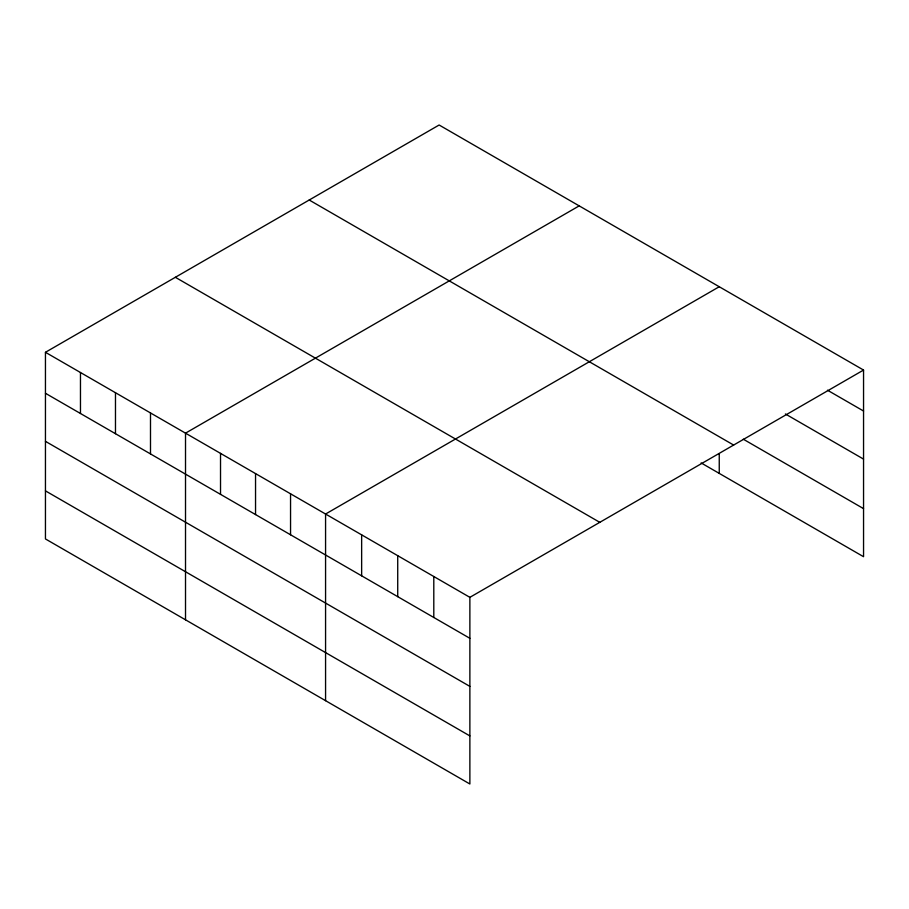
<?xml version="1.0" encoding="UTF-8"?>
<svg xmlns="http://www.w3.org/2000/svg" width="909" height="909" viewBox="0 0 909 909"><rect width="100%" height="100%" fill="white"/><g stroke="black" fill="none" stroke-linecap="round" stroke-linejoin="round"><path stroke-width="1.36" d="M45.45 352.294L469.873 597.338L469.873 783.99L45.45 538.946L45.45 352.294L439.127 125.01L863.55 370.054L863.55 556.706L701.134 462.931M579.181 205.877L185.516 433.161L185.516 619.813M719.246 286.733L325.57 514.028L325.57 700.68M469.873 597.338L863.55 370.054M827.474 390.2L863.55 411.027M785.387 413.97L863.55 459.102M743.301 439.206L863.55 508.631M309.208 200.014L733.643 445.058M175.357 277.29L599.792 522.334M45.45 393.279L469.873 638.311M45.45 441.342L469.873 686.386M45.45 490.871L469.873 735.915M719.246 453.591L719.246 473.384M433.798 576.511L433.798 617.484M397.722 555.683L397.722 596.656M361.646 534.856L361.646 575.829M290.55 493.814L290.55 534.787M255.543 473.589L255.543 514.574M220.523 453.375L220.523 494.348M150.496 412.947L150.496 453.921M115.477 392.733L115.477 433.707M80.469 372.52L80.469 413.493"/></g></svg>
